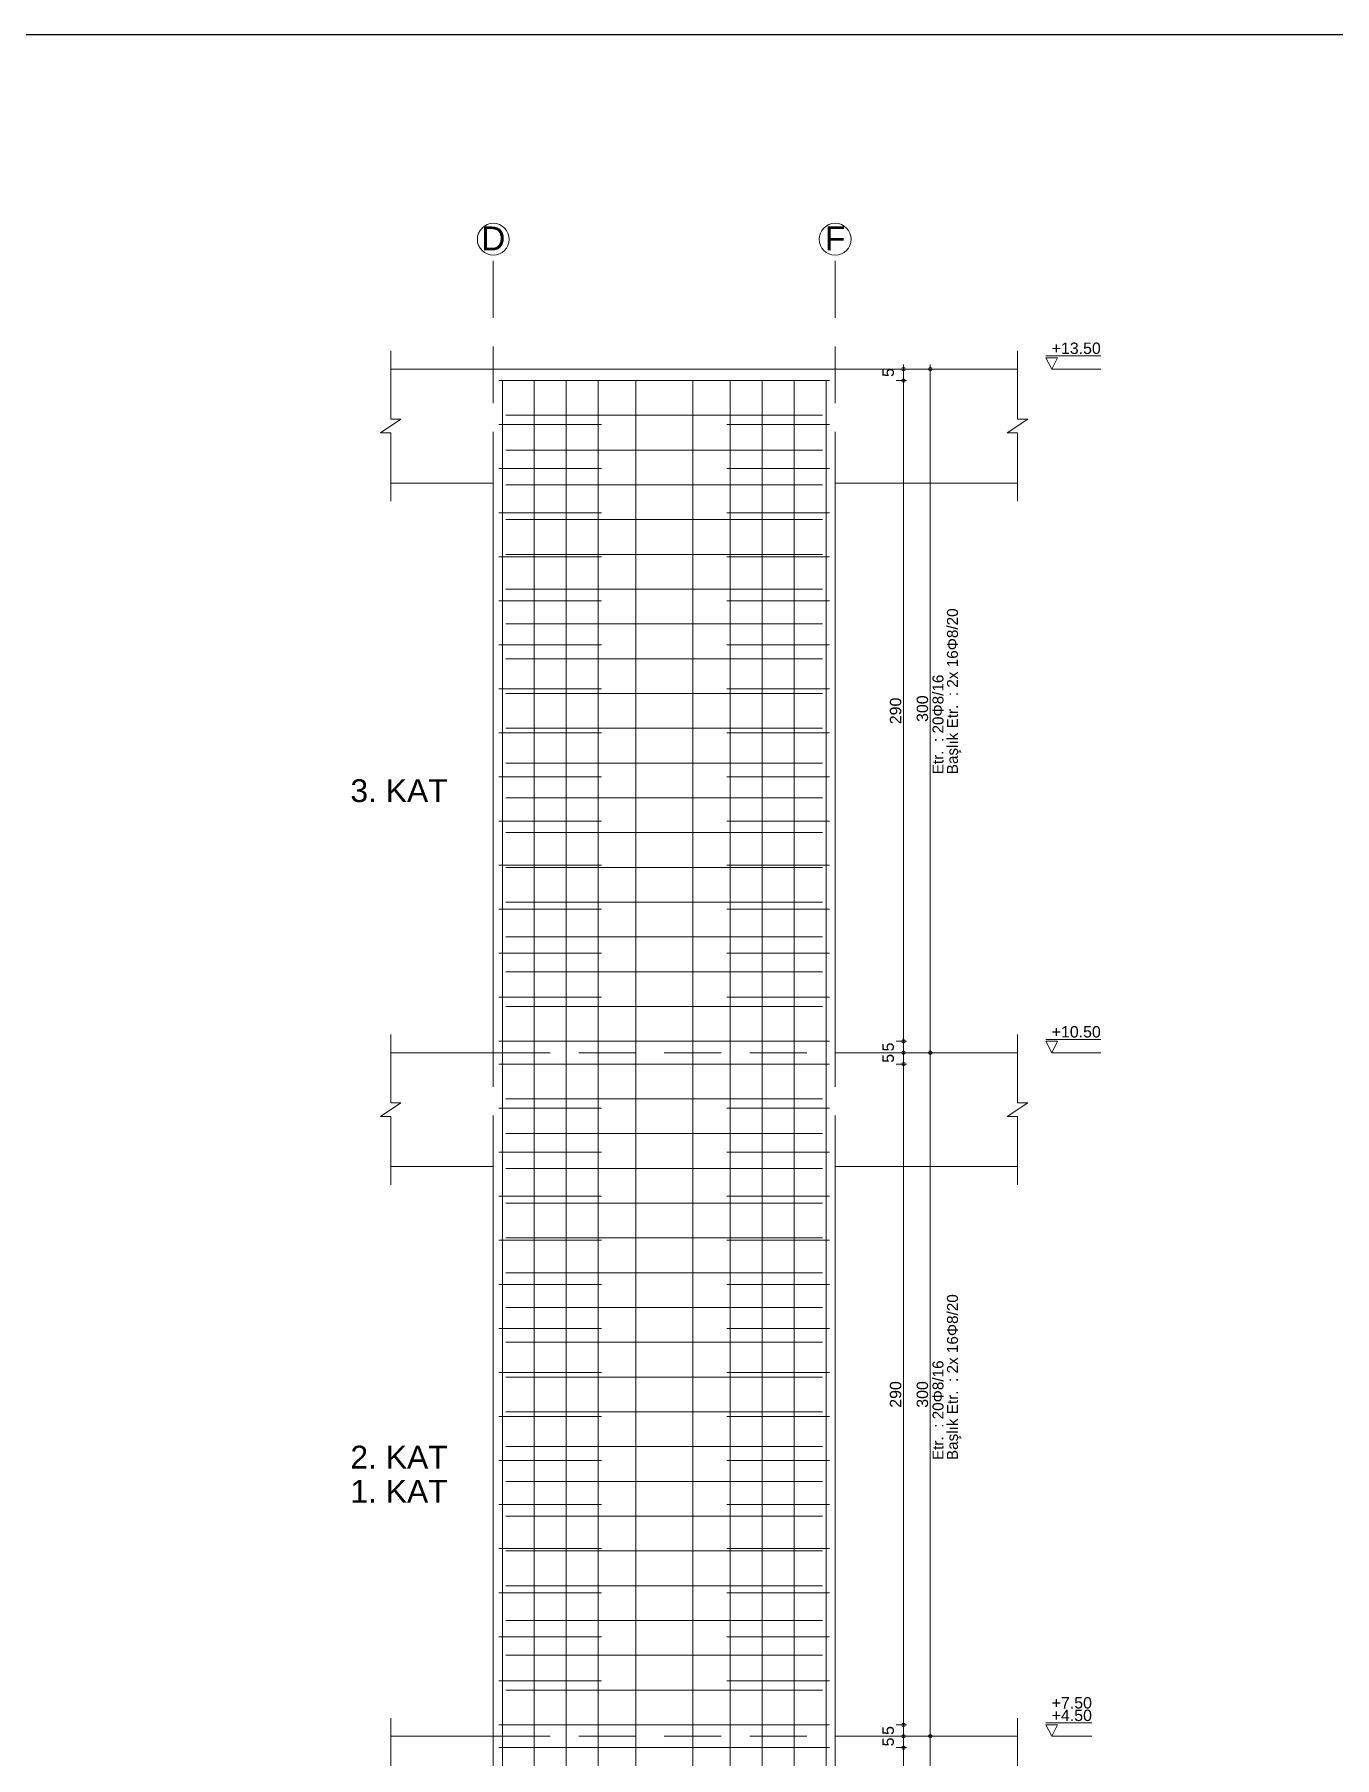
# Model space of a CAD drawing. Header units: millimetres. Extents: x 2232 to 85269, y -3593 to 5869.
# Drawn here: x 77762 to 78618, y -228 to 907 of the extents above; entities that cross this region are included whole.
import ezdxf

# ---------------------------------------------------------------- set-up
doc = ezdxf.new("R2010")
doc.units = ezdxf.units.MM
doc.linetypes.add('DASHED2', pattern=[37.5, 25, -12.5])
for name, color, linetype in [('Donatı Çizgisi', 7, 'Continuous'), ('Panel', 7, 'Continuous'), ('Standart', 7, 'Continuous'), ('Ölçülendirme', 7, 'Continuous')]:
    doc.layers.add(name, color=color, linetype=linetype)
doc.styles.add('arial_1_18', font='arial.ttf', dxfattribs={"height": 0.2})

# ---------------------------------------------------------------- blocks, each defined once
blk = doc.blocks.new('IDE824Entity7258')
at = {"layer": 'Donatı Çizgisi', "color": 1, "linetype": 'Continuous', "lineweight": 5}
for points in [[(9660.22, 1568.24), (9805.22, 1568.24)], [(9663.22, 1552.98), (9802.22, 1552.98)], [(9660.22, 1548.91), (9705.22, 1548.91)], [(9760.22, 1548.91), (9805.22, 1548.91)], [(9663.22, 1537.71), (9802.22, 1537.71)], [(9660.22, 1529.57), (9705.22, 1529.57)], [(9760.22, 1529.57), (9805.22, 1529.57)], [(9663.22, 1522.45), (9802.22, 1522.45)], [(9660.22, 1510.24), (9705.22, 1510.24)], [(9663.22, 1507.19), (9802.22, 1507.19)], [(9760.22, 1510.24), (9805.22, 1510.24)], [(9660.22, 1490.91), (9705.22, 1490.91)], [(9663.22, 1491.92), (9802.22, 1491.92)], [(9760.22, 1490.91), (9805.22, 1490.91)], [(9663.22, 1476.66), (9802.22, 1476.66)], [(9660.22, 1471.57), (9705.22, 1471.57)], [(9760.22, 1471.57), (9805.22, 1471.57)], [(9663.22, 1461.4), (9802.22, 1461.4)], [(9660.22, 1452.24), (9705.22, 1452.24)], [(9760.22, 1452.24), (9805.22, 1452.24)], [(9663.22, 1446.13), (9802.22, 1446.13)], [(9660.22, 1432.91), (9705.22, 1432.91)], [(9663.22, 1430.87), (9802.22, 1430.87)], [(9760.22, 1432.91), (9805.22, 1432.91)], [(9663.22, 1415.61), (9802.22, 1415.61)], [(9660.22, 1413.57), (9705.22, 1413.57)], [(9760.22, 1413.57), (9805.22, 1413.57)], [(9663.22, 1400.35), (9802.22, 1400.35)], [(9660.22, 1394.24), (9705.22, 1394.24)], [(9760.22, 1394.24), (9805.22, 1394.24)], [(9663.22, 1385.08), (9802.22, 1385.08)], [(9660.22, 1374.91), (9705.22, 1374.91)], [(9663.22, 1369.82), (9802.22, 1369.82)], [(9760.22, 1374.91), (9805.22, 1374.91)], [(9660.22, 1355.57), (9705.22, 1355.57)], [(9663.22, 1354.56), (9802.22, 1354.56)], [(9760.22, 1355.57), (9805.22, 1355.57)], [(9663.22, 1339.29), (9802.22, 1339.29)], [(9660.22, 1336.24), (9705.22, 1336.24)], [(9760.22, 1336.24), (9805.22, 1336.24)], [(9663.22, 1324.03), (9802.22, 1324.03)], [(9660.22, 1316.91), (9705.22, 1316.91)], [(9760.22, 1316.91), (9805.22, 1316.91)], [(9663.22, 1308.77), (9802.22, 1308.77)], [(9660.22, 1297.57), (9705.22, 1297.57)], [(9663.22, 1293.5), (9802.22, 1293.5)], [(9760.22, 1297.57), (9805.22, 1297.57)], [(9660.22, 1278.24), (9805.22, 1278.24)], [(9660.22, 1268.24), (9805.22, 1268.24)], [(9660.22, 1248.91), (9705.22, 1248.91)], [(9663.22, 1252.98), (9802.22, 1252.98)], [(9760.22, 1248.91), (9805.22, 1248.91)], [(9663.22, 1237.71), (9802.22, 1237.71)], [(9660.22, 1229.57), (9705.22, 1229.57)], [(9760.22, 1229.57), (9805.22, 1229.57)], [(9663.22, 1222.45), (9802.22, 1222.45)], [(9660.22, 1210.24), (9705.22, 1210.24)], [(9760.22, 1210.24), (9805.22, 1210.24)], [(9663.22, 1207.19), (9802.22, 1207.19)], [(9660.22, 1190.91), (9705.22, 1190.91)], [(9663.22, 1191.92), (9802.22, 1191.92)], [(9760.22, 1190.91), (9805.22, 1190.91)], [(9663.22, 1176.66), (9802.22, 1176.66)], [(9660.22, 1171.57), (9705.22, 1171.57)], [(9760.22, 1171.57), (9805.22, 1171.57)], [(9663.22, 1161.4), (9802.22, 1161.4)], [(9660.22, 1152.24), (9705.22, 1152.24)], [(9760.22, 1152.24), (9805.22, 1152.24)], [(9663.22, 1146.13), (9802.22, 1146.13)], [(9660.22, 1132.91), (9705.22, 1132.91)], [(9663.22, 1130.87), (9802.22, 1130.87)], [(9760.22, 1132.91), (9805.22, 1132.91)], [(9660.22, 1113.57), (9705.22, 1113.57)], [(9663.22, 1115.61), (9802.22, 1115.61)], [(9760.22, 1113.57), (9805.22, 1113.57)], [(9663.22, 1100.35), (9802.22, 1100.35)], [(9660.22, 1094.24), (9705.22, 1094.24)], [(9760.22, 1094.24), (9805.22, 1094.24)], [(9663.22, 1085.08), (9802.22, 1085.08)], [(9660.22, 1074.91), (9705.22, 1074.91)], [(9760.22, 1074.91), (9805.22, 1074.91)], [(9663.22, 1069.82), (9802.22, 1069.82)], [(9660.22, 1055.57), (9705.22, 1055.57)], [(9663.22, 1054.56), (9802.22, 1054.56)], [(9760.22, 1055.57), (9805.22, 1055.57)], [(9660.22, 1036.24), (9705.22, 1036.24)], [(9663.22, 1039.29), (9802.22, 1039.29)], [(9760.22, 1036.24), (9805.22, 1036.24)], [(9663.22, 1024.03), (9802.22, 1024.03)], [(9660.22, 1016.91), (9705.22, 1016.91)], [(9760.22, 1016.91), (9805.22, 1016.91)], [(9663.22, 1008.77), (9802.22, 1008.77)], [(9660.22, 997.57), (9705.22, 997.57)], [(9663.22, 993.5), (9802.22, 993.5)], [(9760.22, 997.57), (9805.22, 997.57)], [(9660.22, 978.24), (9805.22, 978.24)], [(9660.22, 968.24), (9805.22, 968.24)]]:
    blk.add_lwpolyline(points, dxfattribs=at)
at = {"layer": 'Donatı Çizgisi', "color": 5, "linetype": 'Continuous', "lineweight": 5}
for points in [[(9661.72, 213.24), (9661.72, 1568.24)], [(9661.72, 1568.24), (9680.32, 1568.24)], [(9675.72, 213.24), (9675.72, 1568.24)], [(9689.72, 213.24), (9689.72, 1568.24)], [(9703.72, 213.24), (9703.72, 1568.24)], [(9720.22, 213.24), (9720.22, 1568.24)], [(9745.22, 213.24), (9745.22, 1568.24)], [(9761.72, 213.24), (9761.72, 1568.24)], [(9775.72, 213.24), (9775.72, 1568.24)], [(9785.12, 1568.24), (9803.72, 1568.24)], [(9789.72, 213.24), (9789.72, 1568.24)], [(9803.72, 213.24), (9803.72, 1568.24)]]:
    blk.add_lwpolyline(points, dxfattribs=at)
at = {"layer": 'Panel', "color": 1, "linetype": 'Continuous', "lineweight": 5}
for points in [[(9612.72, 1551.24), (9612.72, 1581.24)], [(9887.72, 1551.24), (9887.72, 1581.24)], [(9612.72, 1573.24), (9887.72, 1573.24)], [(9608.22, 1545.24), (9617.22, 1551.24)], [(9612.72, 1551.24), (9617.22, 1551.24)], [(9883.22, 1545.24), (9892.22, 1551.24)], [(9887.72, 1551.24), (9892.22, 1551.24)], [(9608.22, 1545.24), (9612.72, 1545.24)], [(9612.72, 1515.24), (9612.72, 1545.24)], [(9883.22, 1545.24), (9887.72, 1545.24)], [(9887.72, 1515.24), (9887.72, 1545.24)], [(9612.72, 1523.24), (9657.72, 1523.24)], [(9657.72, 1273.24), (9657.72, 1523.24)], [(9807.72, 1523.24), (9887.72, 1523.24)], [(9807.72, 1273.24), (9807.72, 1523.24)], [(9612.72, 1251.24), (9612.72, 1281.24)], [(9887.72, 1251.24), (9887.72, 1281.24)], [(9612.72, 1273.24), (9657.72, 1273.24)], [(9807.72, 1273.24), (9887.72, 1273.24)], [(9608.22, 1245.24), (9617.22, 1251.24)], [(9612.72, 1251.24), (9617.22, 1251.24)], [(9883.22, 1245.24), (9892.22, 1251.24)], [(9887.72, 1251.24), (9892.22, 1251.24)], [(9608.22, 1245.24), (9612.72, 1245.24)], [(9612.72, 1215.24), (9612.72, 1245.24)], [(9883.22, 1245.24), (9887.72, 1245.24)], [(9887.72, 1215.24), (9887.72, 1245.24)], [(9612.72, 1223.24), (9657.72, 1223.24)], [(9657.72, 973.24), (9657.72, 1223.24)], [(9807.72, 973.24), (9807.72, 1223.24)], [(9807.72, 1223.24), (9887.72, 1223.24)], [(9612.72, 951.24), (9612.72, 981.24)], [(9887.72, 951.24), (9887.72, 981.24)], [(9612.72, 973.24), (9657.72, 973.24)], [(9807.72, 973.24), (9887.72, 973.24)]]:
    blk.add_lwpolyline(points, dxfattribs=at)
at = {"layer": 'Panel', "color": 1, "linetype": 'DASHED2', "lineweight": 5}
for points in [[(9657.72, 1273.24), (9807.72, 1273.24)], [(9657.72, 973.24), (9807.72, 973.24)]]:
    blk.add_lwpolyline(points, dxfattribs=at)
at = {"layer": 'Ölçülendirme', "color": 1, "linetype": 'DASHED2', "lineweight": 5}
for points in [[(9657.72, 208.24), (9657.72, 1623.24)], [(9807.72, 208.24), (9807.72, 1623.24)]]:
    blk.add_lwpolyline(points, dxfattribs=at)
at = {"layer": 'Ölçülendirme', "color": 1, "linetype": 'Continuous', "lineweight": 5}
for points in [[(9834.47, 1573.24), (9838.97, 1573.24)], [(9837.72, 206.24), (9837.72, 1575.24)], [(9846.23, 1573.24), (9850.73, 1573.24)], [(9849.48, 206.24), (9849.48, 1575.24)], [(9900.22, 1579.07), (9924.28, 1579.07)], [(9902.72, 1573.24), (9900.22, 1578.24)], [(9900.22, 1578.24), (9905.22, 1578.24)], [(9905.22, 1578.24), (9902.72, 1573.24)], [(9924.28, 1573.24), (9902.72, 1573.24)], [(9834.47, 1568.24), (9838.97, 1568.24)], [(9834.47, 1278.24), (9838.97, 1278.24)], [(9900.22, 1279.07), (9924.28, 1279.07)], [(9902.72, 1273.24), (9900.22, 1278.24)], [(9900.22, 1278.24), (9905.22, 1278.24)], [(9905.22, 1278.24), (9902.72, 1273.24)], [(9834.47, 1273.24), (9838.97, 1273.24)], [(9846.23, 1273.24), (9850.73, 1273.24)], [(9924.28, 1273.24), (9902.72, 1273.24)], [(9834.47, 1268.24), (9838.97, 1268.24)], [(9834.47, 978.24), (9838.97, 978.24)], [(9900.22, 979.07), (9920.39, 979.07)], [(9902.72, 973.24), (9900.22, 978.24)], [(9900.22, 978.24), (9905.22, 978.24)], [(9905.22, 978.24), (9902.72, 973.24)], [(9834.47, 973.24), (9838.97, 973.24)], [(9834.47, 968.24), (9838.97, 968.24)], [(9846.23, 973.24), (9850.73, 973.24)], [(9920.39, 973.24), (9902.72, 973.24)]]:
    blk.add_lwpolyline(points, dxfattribs=at)
at = {"layer": 'Ölçülendirme', "color": 30, "linetype": 'Continuous', "lineweight": 5}
for centre in [(9657.72, 1630.24), (9807.72, 1630.24)]:
    blk.add_circle(centre, 7, dxfattribs=at)
at = {"layer": 'Ölçülendirme', "color": 1, "linetype": 'Continuous', "lineweight": 5}
for centre in [(9837.72, 1573.24), (9849.48, 1573.24), (9837.72, 1568.24), (9837.72, 1568.24), (9837.72, 1278.24), (9837.72, 1278.24), (9837.72, 1273.24), (9837.72, 1273.24), (9849.48, 1273.24), (9849.48, 1273.24), (9837.72, 1268.24), (9837.72, 1268.24), (9837.72, 978.24), (9837.72, 978.24), (9837.72, 973.24), (9837.72, 973.24), (9837.72, 968.24), (9837.72, 968.24), (9849.48, 973.24), (9849.48, 973.24)]:
    blk.add_circle(centre, 0.75, dxfattribs=at)
at = {"layer": 'Panel', "color": 1, "linetype": 'Continuous', "lineweight": 5, "style": 'arial_1_18'}
for s, p in [('3. KAT', (9595.02, 1383.24)), ('2. KAT', (9595.02, 1090.74)), ('1. KAT', (9595.02, 1075.74))]:
    blk.add_text(s, height=10, dxfattribs=at).set_placement(p)
at = {"layer": 'Ölçülendirme', "color": 1, "linetype": 'Continuous', "lineweight": 5, "style": 'arial_1_18'}
for s, height, p in [('D', 10.5, (9652.43, 1625.36)), ('F', 10.5, (9803.24, 1625.36)), ('+13.50', 5, (9902.72, 1579.91)), ('+10.50', 5, (9902.72, 1279.91)), ('+7.50', 5, (9902.72, 985.41)), ('+4.50', 5, (9902.72, 979.91))]:
    blk.add_text(s, height=height, dxfattribs=at).set_placement(p)
for s, p in [('5', (9833.47, 1569.8)), ('300', (9848.48, 1418.41)), ('290', (9836.72, 1417.41)), ('5', (9833.47, 1273.8)), ('5', (9833.47, 1268.8)), ('290', (9836.72, 1117.41)), ('300', (9848.48, 1117.41)), ('5', (9833.47, 973.8)), ('5', (9833.47, 968.8))]:
    blk.add_text(s, height=5, rotation=90, dxfattribs=at).set_placement(p)
at = {"layer": 'Ölçülendirme', "color": 5, "linetype": 'Continuous', "lineweight": 5, "style": 'arial_1_18'}
for s, p in [('Başlık Etr.  : 2x 16Φ8/20', (9861.58, 1395.44)), ('Etr.  : 20Φ8/16', (9855.24, 1395.44)), ('Başlık Etr.  : 2x 16Φ8/20', (9861.58, 1094.44)), ('Etr.  : 20Φ8/16', (9855.24, 1094.44))]:
    blk.add_text(s, height=4.8, rotation=90, dxfattribs=at).set_placement(p)

msp = doc.modelspace()

# ---------------------------------------------------------------- linework, layer by layer
msp.add_line((3332.4, 906.6), (85269.2, 906.6))

# ---------------------------------------------------------------- block references
at = {"layer": 'Standart', "xscale": 1.5, "yscale": 1.5, "zscale": 1.5}
msp.add_blockref('IDE824Entity7258', (63577.3, -1673.6), dxfattribs=at)

doc.saveas('drawing.dxf')
